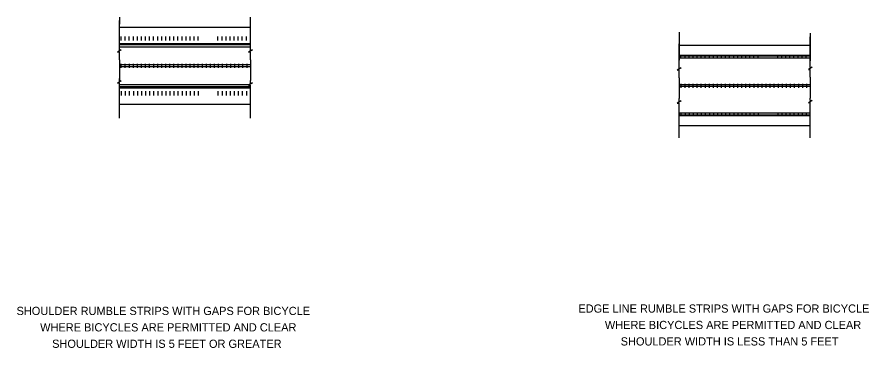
# Model space of a CAD drawing. Extents: x -1057 to -539, y 349 to 550.
import ezdxf

# ---------------------------------------------------------------- set-up
doc = ezdxf.new("R2010")
doc.units = 0
for name, color, linetype in [('pp_PRESENTATION', 7, 'Continuous'), ('rd_MISC', 7, 'Continuous'), ('rd_PAVEMENT-anno', 7, 'Continuous')]:
    doc.layers.add(name, color=color, linetype=linetype)

msp = doc.modelspace()

# ---------------------------------------------------------------- linework, layer by layer
at = {"layer": 'pp_PRESENTATION'}
for p, q in [((-994.82, 530.06), (-994.82, 531.62)), ((-915.02, 530.06), (-915.02, 531.62)), ((-994.82, 527.34), (-994.82, 528.91)), ((-915.02, 527.34), (-915.02, 528.91)), ((-654.05, 519.09), (-654.05, 520.66)), ((-574.24, 519.41), (-574.24, 520.98)), ((-654.05, 516.38), (-654.05, 517.95)), ((-574.24, 516.7), (-574.24, 518.27)), ((-994.82, 511.21), (-994.82, 512.78)), ((-994.82, 508.5), (-994.82, 510.07)), ((-915.02, 509.89), (-915.02, 511.46)), ((-915.02, 507.18), (-915.02, 508.75)), ((-654.05, 498.92), (-654.05, 500.49)), ((-574.24, 499.25), (-574.24, 500.82)), ((-574.24, 496.54), (-574.24, 498.11)), ((-654.05, 496.21), (-654.05, 497.78))]:
    msp.add_line(p, q, dxfattribs=at)
for points in [[(-994.82, 530.06), (-993.68, 530.2), (-995.96, 528.77), (-994.82, 528.91)], [(-915.02, 530.06), (-913.87, 530.2), (-916.16, 528.77), (-915.02, 528.91)], [(-654.05, 519.09), (-652.9, 519.23), (-655.19, 517.8), (-654.05, 517.95)], [(-574.24, 519.41), (-573.1, 519.55), (-575.38, 518.13), (-574.24, 518.27)], [(-994.82, 511.21), (-993.68, 511.35), (-995.96, 509.93), (-994.82, 510.07)], [(-915.02, 509.89), (-913.87, 510.03), (-916.16, 508.61), (-915.02, 508.75)], [(-654.05, 498.92), (-652.9, 499.07), (-655.19, 497.64), (-654.05, 497.78)], [(-574.24, 499.25), (-573.1, 499.39), (-575.38, 497.96), (-574.24, 498.11)]]:
    msp.add_lwpolyline(points, dxfattribs=at)
at = {"layer": 'rd_MISC'}
for p, q in [((-994.82, 550.15), (-994.82, 545.84)), ((-915.02, 531.12), (-915.02, 550.15)), ((-994.82, 531.86), (-994.82, 548)), ((-915.02, 531.62), (-915.02, 544.73)), ((-915.02, 543.86), (-994.82, 543.86)), ((-654.05, 540.86), (-654.05, 533.77)), ((-574.24, 540.25), (-574.24, 523.47)), ((-993.74, 535.81), (-993.74, 538.28)), ((-991.27, 535.81), (-991.27, 538.28)), ((-988.8, 535.81), (-988.8, 538.28)), ((-986.33, 535.81), (-986.33, 538.28)), ((-983.86, 535.81), (-983.86, 538.28)), ((-981.39, 535.81), (-981.39, 538.28)), ((-978.92, 535.81), (-978.92, 538.28)), ((-976.45, 535.81), (-976.45, 538.28)), ((-973.99, 535.81), (-973.99, 538.28)), ((-971.52, 535.81), (-971.52, 538.28)), ((-969.05, 535.81), (-969.05, 538.28)), ((-966.58, 535.81), (-966.58, 538.28)), ((-964.11, 535.81), (-964.11, 538.28)), ((-961.64, 535.81), (-961.64, 538.28)), ((-959.17, 535.81), (-959.17, 538.28)), ((-956.7, 535.81), (-956.7, 538.28)), ((-954.23, 535.81), (-954.23, 538.28)), ((-951.76, 535.81), (-951.76, 538.28)), ((-949.29, 535.81), (-949.29, 538.28)), ((-946.82, 535.81), (-946.82, 538.28)), ((-934.82, 535.81), (-934.82, 538.28)), ((-934.82, 535.81), (-934.82, 538.28)), ((-932.35, 535.81), (-932.35, 538.28)), ((-929.88, 535.81), (-929.88, 538.28)), ((-927.41, 535.81), (-927.41, 538.28)), ((-924.94, 535.81), (-924.94, 538.28)), ((-922.48, 535.81), (-922.48, 538.28)), ((-920.01, 535.81), (-920.01, 538.28)), ((-917.54, 535.81), (-917.54, 538.28)), ((-574.24, 520.19), (-574.24, 538.08)), ((-915.02, 533.86), (-994.82, 533.86)), ((-915.02, 533.2), (-994.82, 533.2)), ((-994.82, 531.62), (-994.82, 531.86)), ((-915.02, 531.86), (-994.82, 531.86)), ((-654.05, 533.96), (-654.05, 523.79)), ((-654.05, 520.66), (-654.05, 533.77)), ((-574.24, 532.89), (-654.05, 532.89)), ((-994.82, 524.12), (-994.82, 527.34)), ((-994.82, 524.12), (-994.82, 511.46)), ((-915.02, 524.12), (-915.02, 527.34)), ((-915.02, 524.12), (-915.02, 511.46)), ((-574.24, 526.82), (-654.05, 526.82)), ((-574.24, 526.4), (-654.05, 526.4)), ((-574.24, 525.15), (-654.05, 525.15)), ((-652.96, 525.15), (-652.96, 526.39)), ((-650.49, 525.15), (-650.49, 526.39)), ((-648.03, 525.15), (-648.03, 526.39)), ((-645.56, 525.15), (-645.56, 526.39)), ((-643.09, 525.15), (-643.09, 526.39)), ((-640.62, 525.15), (-640.62, 526.39)), ((-638.15, 525.15), (-638.15, 526.39)), ((-635.68, 525.15), (-635.68, 526.39)), ((-633.21, 525.15), (-633.21, 526.39)), ((-630.74, 525.15), (-630.74, 526.39)), ((-628.27, 525.15), (-628.27, 526.39)), ((-625.8, 525.15), (-625.8, 526.39)), ((-623.33, 525.15), (-623.33, 526.39)), ((-620.86, 525.15), (-620.86, 526.39)), ((-618.39, 525.15), (-618.39, 526.39)), ((-615.92, 525.15), (-615.92, 526.39)), ((-613.45, 525.15), (-613.45, 526.39)), ((-610.98, 525.15), (-610.98, 526.39)), ((-608.52, 525.15), (-608.52, 526.39)), ((-606.05, 525.15), (-606.05, 526.39)), ((-594.05, 525.15), (-594.05, 526.39)), ((-594.05, 525.15), (-594.05, 526.39)), ((-591.58, 525.15), (-591.58, 526.39)), ((-589.11, 525.15), (-589.11, 526.39)), ((-586.64, 525.15), (-586.64, 526.39)), ((-584.17, 525.15), (-584.17, 526.39)), ((-581.7, 525.15), (-581.7, 526.39)), ((-579.23, 525.15), (-579.23, 526.39)), ((-576.76, 525.15), (-576.76, 526.39)), ((-915.02, 521.04), (-994.82, 521.04)), ((-915.02, 519.9), (-994.82, 519.9)), ((-993.69, 519.14), (-993.69, 521.61)), ((-991.22, 519.14), (-991.22, 521.61)), ((-988.75, 519.14), (-988.75, 521.61)), ((-986.28, 519.14), (-986.28, 521.61)), ((-983.81, 519.14), (-983.81, 521.61)), ((-981.34, 519.14), (-981.34, 521.61)), ((-978.88, 519.14), (-978.88, 521.61)), ((-976.41, 519.14), (-976.41, 521.61)), ((-973.94, 519.14), (-973.94, 521.61)), ((-971.47, 519.14), (-971.47, 521.61)), ((-969, 519.14), (-969, 521.61)), ((-966.53, 519.14), (-966.53, 521.61)), ((-964.06, 519.14), (-964.06, 521.61)), ((-961.59, 519.14), (-961.59, 521.61)), ((-959.12, 519.14), (-959.12, 521.61)), ((-956.65, 519.14), (-956.65, 521.61)), ((-954.18, 519.14), (-954.18, 521.61)), ((-951.71, 519.14), (-951.71, 521.61)), ((-949.24, 519.14), (-949.24, 521.61)), ((-946.77, 519.14), (-946.77, 521.61)), ((-944.3, 519.14), (-944.3, 521.61)), ((-941.83, 519.14), (-941.83, 521.61)), ((-939.37, 519.14), (-939.37, 521.61)), ((-936.9, 519.14), (-936.9, 521.61)), ((-934.43, 519.14), (-934.43, 521.61)), ((-931.96, 519.14), (-931.96, 521.61)), ((-929.49, 519.14), (-929.49, 521.61)), ((-927.02, 519.14), (-927.02, 521.61)), ((-924.55, 519.14), (-924.55, 521.61)), ((-922.08, 519.14), (-922.08, 521.61)), ((-919.61, 519.14), (-919.61, 521.61)), ((-917.14, 519.14), (-917.14, 521.61)), ((-654.05, 513.15), (-654.05, 516.38)), ((-574.24, 513.48), (-574.24, 516.7)), ((-574.24, 513.48), (-574.24, 500.82)), ((-994.82, 488.61), (-994.82, 509.53)), ((-915.02, 508.88), (-994.82, 508.88)), ((-654.05, 513.15), (-654.05, 500.49)), ((-574.24, 508.96), (-654.05, 508.96)), ((-652.92, 507.06), (-652.92, 509.53)), ((-650.45, 507.06), (-650.45, 509.53)), ((-647.98, 507.06), (-647.98, 509.53)), ((-645.51, 507.06), (-645.51, 509.53)), ((-643.04, 507.06), (-643.04, 509.53)), ((-640.57, 507.06), (-640.57, 509.53)), ((-638.1, 507.06), (-638.1, 509.53)), ((-635.63, 507.06), (-635.63, 509.53)), ((-633.16, 507.06), (-633.16, 509.53)), ((-630.69, 507.06), (-630.69, 509.53)), ((-628.22, 507.06), (-628.22, 509.53)), ((-625.75, 507.06), (-625.75, 509.53)), ((-623.28, 507.06), (-623.28, 509.53)), ((-620.81, 507.06), (-620.81, 509.53)), ((-618.34, 507.06), (-618.34, 509.53)), ((-615.87, 507.06), (-615.87, 509.53)), ((-613.41, 507.06), (-613.41, 509.53)), ((-610.94, 507.06), (-610.94, 509.53)), ((-608.47, 507.06), (-608.47, 509.53)), ((-606, 507.06), (-606, 509.53)), ((-603.53, 507.06), (-603.53, 509.53)), ((-601.06, 507.06), (-601.06, 509.53)), ((-598.59, 507.06), (-598.59, 509.53)), ((-596.12, 507.06), (-596.12, 509.53)), ((-593.65, 507.06), (-593.65, 509.53)), ((-591.18, 507.06), (-591.18, 509.53)), ((-588.71, 507.06), (-588.71, 509.53)), ((-586.24, 507.06), (-586.24, 509.53)), ((-583.77, 507.06), (-583.77, 509.53)), ((-581.3, 507.06), (-581.3, 509.53)), ((-578.83, 507.06), (-578.83, 509.53)), ((-576.37, 507.06), (-576.37, 509.53)), ((-915.02, 507.55), (-994.82, 507.55)), ((-915.02, 506.88), (-994.82, 506.88)), ((-993.74, 504.94), (-993.74, 502.47)), ((-991.27, 504.94), (-991.27, 502.47)), ((-988.8, 504.94), (-988.8, 502.47)), ((-986.33, 504.94), (-986.33, 502.47)), ((-983.86, 504.94), (-983.86, 502.47)), ((-981.39, 504.94), (-981.39, 502.47)), ((-978.92, 504.94), (-978.92, 502.47)), ((-976.45, 504.94), (-976.45, 502.47)), ((-973.99, 504.94), (-973.99, 502.47)), ((-971.52, 504.94), (-971.52, 502.47)), ((-969.05, 504.94), (-969.05, 502.47)), ((-966.58, 504.94), (-966.58, 502.47)), ((-964.11, 504.94), (-964.11, 502.47)), ((-961.64, 504.94), (-961.64, 502.47)), ((-959.17, 504.94), (-959.17, 502.47)), ((-956.7, 504.94), (-956.7, 502.47)), ((-954.23, 504.94), (-954.23, 502.47)), ((-951.76, 504.94), (-951.76, 502.47)), ((-949.29, 504.94), (-949.29, 502.47)), ((-946.82, 504.94), (-946.82, 502.47)), ((-934.82, 504.94), (-934.82, 502.47)), ((-934.82, 504.94), (-934.82, 502.47)), ((-932.35, 504.94), (-932.35, 502.47)), ((-929.88, 504.94), (-929.88, 502.47)), ((-927.41, 504.94), (-927.41, 502.47)), ((-924.94, 504.94), (-924.94, 502.47)), ((-922.48, 504.94), (-922.48, 502.47)), ((-920.01, 504.94), (-920.01, 502.47)), ((-917.54, 504.94), (-917.54, 502.47)), ((-915.02, 493.79), (-915.02, 507.18)), ((-915.02, 488.61), (-915.02, 505.39)), ((-574.24, 507.82), (-654.05, 507.82)), ((-915.02, 496.88), (-994.82, 496.88)), ((-654.05, 482.83), (-654.05, 496.21)), ((-574.24, 476.53), (-574.24, 496.54)), ((-654.05, 491.63), (-654.05, 490.39)), ((-574.24, 491.63), (-654.05, 491.63)), ((-574.24, 490.38), (-654.05, 490.38)), ((-574.24, 489.96), (-654.05, 489.96)), ((-652.96, 491.63), (-652.96, 490.39)), ((-650.49, 491.63), (-650.49, 490.39)), ((-648.03, 491.63), (-648.03, 490.39)), ((-645.56, 491.63), (-645.56, 490.39)), ((-643.09, 491.63), (-643.09, 490.39)), ((-640.62, 491.63), (-640.62, 490.39)), ((-638.15, 491.63), (-638.15, 490.39)), ((-635.68, 491.63), (-635.68, 490.39)), ((-633.21, 491.63), (-633.21, 490.39)), ((-630.74, 491.63), (-630.74, 490.39)), ((-628.27, 491.63), (-628.27, 490.39)), ((-625.8, 491.63), (-625.8, 490.39)), ((-623.33, 491.63), (-623.33, 490.39)), ((-620.86, 491.63), (-620.86, 490.39)), ((-618.39, 491.63), (-618.39, 490.39)), ((-615.92, 491.63), (-615.92, 490.39)), ((-613.45, 491.63), (-613.45, 490.39)), ((-610.98, 491.63), (-610.98, 490.39)), ((-608.52, 491.63), (-608.52, 490.39)), ((-606.05, 491.63), (-606.05, 490.39)), ((-594.05, 491.63), (-594.05, 490.39)), ((-594.05, 491.63), (-594.05, 490.39)), ((-591.58, 491.63), (-591.58, 490.39)), ((-589.11, 491.63), (-589.11, 490.39)), ((-586.64, 491.63), (-586.64, 490.39)), ((-584.17, 491.63), (-584.17, 490.39)), ((-581.7, 491.63), (-581.7, 490.39)), ((-579.23, 491.63), (-579.23, 490.39)), ((-576.76, 491.63), (-576.76, 490.39)), ((-574.24, 483.89), (-654.05, 483.89)), ((-654.05, 476.53), (-654.05, 482.83))]:
    msp.add_line(p, q, dxfattribs=at)

# ---------------------------------------------------------------- texts
at = {"layer": 'rd_PAVEMENT-anno'}
for s, p in [('SHOULDER RUMBLE STRIPS WITH GAPS FOR BICYCLE', (-1057.44, 368.69)), ('EDGE LINE RUMBLE STRIPS WITH GAPS FOR BICYCLE', (-715.44, 370.13)), ('WHERE BICYCLES ARE PERMITTED AND CLEAR', (-1043.08, 358.69)), ('WHERE BICYCLES ARE PERMITTED AND CLEAR', (-699.28, 360.13)), ('SHOULDER WIDTH IS 5 FEET OR GREATER', (-1035.77, 348.69)), ('SHOULDER WIDTH IS LESS THAN 5 FEET', (-689.66, 350.13))]:
    msp.add_text(s, height=5, dxfattribs=at).set_placement(p)

doc.saveas('drawing.dxf')
